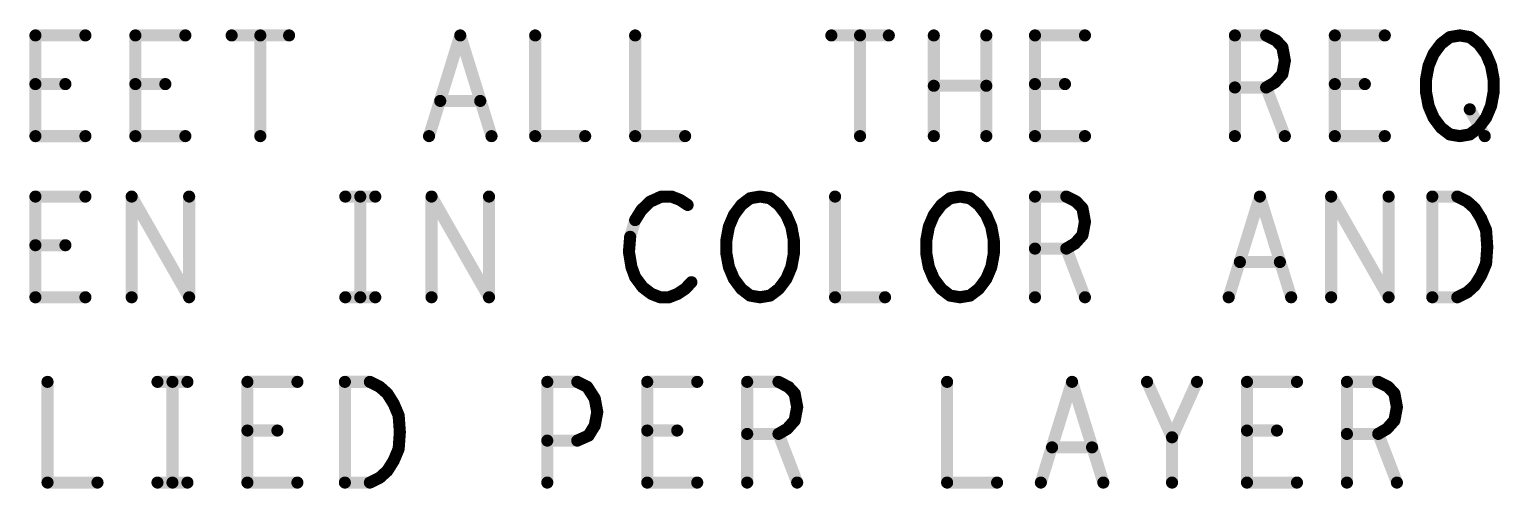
# Model space of a CAD drawing. Extents: x -14.2 to 19.9, y -5.2 to 16.9.
# Drawn here: x -8.034 to -6.21, y 13.299 to 13.869 of the extents above; entities that cross this region are included whole.
import ezdxf

# ---------------------------------------------------------------- set-up
doc = ezdxf.new("R2010")
doc.units = 0
doc.layers.get('0').update_dxf_attribs({"linetype": 'CONTINUOUS'})
doc.layers.add('FAB', color=2, linetype='CONTINUOUS')

# ---------------------------------------------------------------- blocks, each defined once
blk = doc.blocks.new('ROUND_105')
at = {"const_width": 0.0075}
blk.add_lwpolyline([(-0.00375, 0, 1), (0.00375, 0, 1)], format="xyb", close=True, dxfattribs=at)

msp = doc.modelspace()

# ---------------------------------------------------------------- linework, layer by layer
at = {"layer": 'FAB', "const_width": 0.015}
for points in [[(-8.0261, 13.7368), (-8.0261, 13.8618)], [(-8.0261, 13.8618), (-7.9641, 13.8618)], [(-7.9021, 13.7368), (-7.9021, 13.8618)], [(-7.9021, 13.8618), (-7.8401, 13.8618)], [(-7.7827, 13.8618), (-7.7114, 13.8618)], [(-7.7471, 13.8618), (-7.7471, 13.7368)], [(-7.5378, 13.7368), (-7.4991, 13.8618)], [(-7.4991, 13.8618), (-7.4603, 13.7368)], [(-7.4061, 13.8618), (-7.4061, 13.7368)], [(-7.2821, 13.8618), (-7.2821, 13.7368)], [(-7.0387, 13.8618), (-6.9674, 13.8618)], [(-7.0031, 13.8618), (-7.0031, 13.7368)], [(-6.9116, 13.7368), (-6.9116, 13.8618)], [(-6.8465, 13.8618), (-6.8465, 13.7368)], [(-6.7861, 13.7368), (-6.7861, 13.8618)], [(-6.7861, 13.8618), (-6.7241, 13.8618)], [(-6.5381, 13.7368), (-6.5381, 13.8618)], [(-6.5381, 13.8618), (-6.4993, 13.8618)], [(-6.4993, 13.8618), (-6.4869, 13.8555)], [(-6.4869, 13.8555), (-6.4792, 13.8472)], [(-6.4141, 13.7368), (-6.4141, 13.8618)], [(-6.4141, 13.8618), (-6.3521, 13.8618)], [(-6.2823, 13.8514), (-6.2715, 13.8597)], [(-6.2715, 13.8597), (-6.2591, 13.8618)], [(-6.2591, 13.8618), (-6.2467, 13.8597)], [(-6.2467, 13.8597), (-6.2358, 13.8514)], [(-6.4792, 13.8472), (-6.4761, 13.8305)], [(-6.2978, 13.8243), (-6.2916, 13.8389)], [(-6.2916, 13.8389), (-6.2823, 13.8514)], [(-6.2358, 13.8514), (-6.2265, 13.8389)], [(-6.2265, 13.8389), (-6.2203, 13.8243)], [(-6.4761, 13.8305), (-6.4792, 13.8139)], [(-6.3009, 13.8076), (-6.2978, 13.8243)], [(-6.2203, 13.8243), (-6.2172, 13.8076)], [(-7.9889, 13.8014), (-8.0261, 13.8014)], [(-7.8649, 13.8014), (-7.9021, 13.8014)], [(-6.8465, 13.7993), (-6.9116, 13.7993)], [(-6.7489, 13.8014), (-6.7861, 13.8014)], [(-6.4885, 13.8035), (-6.4993, 13.7972)], [(-6.4792, 13.8139), (-6.4885, 13.8035)], [(-6.3769, 13.8014), (-6.4141, 13.8014)], [(-6.3009, 13.791), (-6.3009, 13.8076)], [(-6.2172, 13.8076), (-6.2172, 13.791)], [(-6.4993, 13.7972), (-6.5381, 13.7972)], [(-6.4993, 13.7972), (-6.4761, 13.7368)], [(-6.2978, 13.7743), (-6.3009, 13.791)], [(-6.2172, 13.791), (-6.2203, 13.7743)], [(-7.4743, 13.7805), (-7.5239, 13.7805)], [(-6.2916, 13.7597), (-6.2978, 13.7743)], [(-6.2467, 13.7701), (-6.2281, 13.7368)], [(-6.2203, 13.7743), (-6.2265, 13.7597)], [(-6.2823, 13.7472), (-6.2916, 13.7597)], [(-6.2715, 13.7389), (-6.2823, 13.7472)], [(-6.2358, 13.7472), (-6.2467, 13.7389)], [(-6.2265, 13.7597), (-6.2358, 13.7472)], [(-7.9641, 13.7368), (-8.0261, 13.7368)], [(-7.8401, 13.7368), (-7.9021, 13.7368)], [(-7.4061, 13.7368), (-7.3441, 13.7368)], [(-7.2821, 13.7368), (-7.2201, 13.7368)], [(-6.7241, 13.7368), (-6.7861, 13.7368)], [(-6.3521, 13.7368), (-6.4141, 13.7368)], [(-6.2591, 13.7368), (-6.2715, 13.7389)], [(-6.2467, 13.7389), (-6.2591, 13.7368)], [(-8.0261, 13.5368), (-8.0261, 13.6618)], [(-8.0261, 13.6618), (-7.9641, 13.6618)], [(-7.9067, 13.5368), (-7.9067, 13.6618)], [(-7.9067, 13.6618), (-7.8354, 13.5368)], [(-7.8354, 13.5368), (-7.8354, 13.6618)], [(-7.6417, 13.6618), (-7.6045, 13.6618)], [(-7.6231, 13.6618), (-7.6231, 13.5368)], [(-7.5347, 13.5368), (-7.5347, 13.6618)], [(-7.5347, 13.6618), (-7.4634, 13.5368)], [(-7.4634, 13.5368), (-7.4634, 13.6618)], [(-7.2635, 13.6555), (-7.2743, 13.6451)], [(-7.2495, 13.6618), (-7.2635, 13.6555)], [(-7.2371, 13.6618), (-7.2495, 13.6618)], [(-7.2263, 13.6576), (-7.2371, 13.6618)], [(-7.217, 13.6514), (-7.2263, 13.6576)], [(-7.1503, 13.6514), (-7.1395, 13.6597)], [(-7.1395, 13.6597), (-7.1271, 13.6618)], [(-7.1271, 13.6618), (-7.1147, 13.6597)], [(-7.1147, 13.6597), (-7.1038, 13.6514)], [(-7.0341, 13.6618), (-7.0341, 13.5368)], [(-6.9023, 13.6514), (-6.8915, 13.6597)], [(-6.8915, 13.6597), (-6.8791, 13.6618)], [(-6.8791, 13.6618), (-6.8667, 13.6597)], [(-6.8667, 13.6597), (-6.8558, 13.6514)], [(-6.7861, 13.5368), (-6.7861, 13.6618)], [(-6.7861, 13.6618), (-6.7473, 13.6618)], [(-6.7473, 13.6618), (-6.7349, 13.6555)], [(-6.7349, 13.6555), (-6.7272, 13.6472)], [(-6.5458, 13.5368), (-6.5071, 13.6618)], [(-6.5071, 13.6618), (-6.4683, 13.5368)], [(-6.4187, 13.5368), (-6.4187, 13.6618)], [(-6.4187, 13.6618), (-6.3474, 13.5368)], [(-6.3474, 13.5368), (-6.3474, 13.6618)], [(-6.2932, 13.5368), (-6.2932, 13.6618)], [(-6.2932, 13.6618), (-6.2622, 13.6618)], [(-6.2622, 13.6618), (-6.2498, 13.6555)], [(-6.2498, 13.6555), (-6.2405, 13.6472)], [(-7.2743, 13.6451), (-7.2821, 13.6326)], [(-7.1658, 13.6243), (-7.1596, 13.6389)], [(-7.1596, 13.6389), (-7.1503, 13.6514)], [(-7.1038, 13.6514), (-7.0945, 13.6389)], [(-7.0945, 13.6389), (-7.0883, 13.6243)], [(-6.9178, 13.6243), (-6.9116, 13.6389)], [(-6.9116, 13.6389), (-6.9023, 13.6514)], [(-6.8558, 13.6514), (-6.8465, 13.6389)], [(-6.8465, 13.6389), (-6.8403, 13.6243)], [(-6.7272, 13.6472), (-6.7241, 13.6305)], [(-6.2405, 13.6472), (-6.2327, 13.6347)], [(-7.2821, 13.6326), (-7.2883, 13.6118)], [(-7.1689, 13.6076), (-7.1658, 13.6243)], [(-7.0883, 13.6243), (-7.0852, 13.6076)], [(-6.9209, 13.6076), (-6.9178, 13.6243)], [(-6.8403, 13.6243), (-6.8372, 13.6076)], [(-6.7241, 13.6305), (-6.7272, 13.6139)], [(-6.2327, 13.6347), (-6.2265, 13.6201)], [(-6.2265, 13.6201), (-6.225, 13.5993)], [(-7.9889, 13.6014), (-8.0261, 13.6014)], [(-7.2883, 13.6118), (-7.2898, 13.593)], [(-7.1689, 13.591), (-7.1689, 13.6076)], [(-7.0852, 13.6076), (-7.0852, 13.591)], [(-6.9209, 13.591), (-6.9209, 13.6076)], [(-6.8372, 13.6076), (-6.8372, 13.591)], [(-6.7365, 13.6035), (-6.7473, 13.5972)], [(-6.7272, 13.6139), (-6.7365, 13.6035)], [(-6.225, 13.5993), (-6.2265, 13.5785)], [(-7.2898, 13.593), (-7.2867, 13.5743)], [(-7.1658, 13.5743), (-7.1689, 13.591)], [(-7.0852, 13.591), (-7.0883, 13.5743)], [(-6.9178, 13.5743), (-6.9209, 13.591)], [(-6.8372, 13.591), (-6.8403, 13.5743)], [(-6.7473, 13.5972), (-6.7861, 13.5972)], [(-6.7473, 13.5972), (-6.7241, 13.5368)], [(-6.4823, 13.5805), (-6.5319, 13.5805)], [(-7.2867, 13.5743), (-7.2821, 13.5618)], [(-7.1596, 13.5597), (-7.1658, 13.5743)], [(-7.0883, 13.5743), (-7.0945, 13.5597)], [(-6.9116, 13.5597), (-6.9178, 13.5743)], [(-6.8403, 13.5743), (-6.8465, 13.5597)], [(-6.2327, 13.5639), (-6.2405, 13.5514)], [(-6.2265, 13.5785), (-6.2327, 13.5639)], [(-7.2821, 13.5618), (-7.2728, 13.5493)], [(-7.2728, 13.5493), (-7.2619, 13.541)], [(-7.2294, 13.541), (-7.2201, 13.5472)], [(-7.2201, 13.5472), (-7.2123, 13.5555)], [(-7.1503, 13.5472), (-7.1596, 13.5597)], [(-7.1395, 13.5389), (-7.1503, 13.5472)], [(-7.1038, 13.5472), (-7.1147, 13.5389)], [(-7.0945, 13.5597), (-7.1038, 13.5472)], [(-6.9023, 13.5472), (-6.9116, 13.5597)], [(-6.8915, 13.5389), (-6.9023, 13.5472)], [(-6.8558, 13.5472), (-6.8667, 13.5389)], [(-6.8465, 13.5597), (-6.8558, 13.5472)], [(-6.2405, 13.5514), (-6.2498, 13.543)], [(-7.9641, 13.5368), (-8.0261, 13.5368)], [(-7.6417, 13.5368), (-7.6045, 13.5368)], [(-7.2619, 13.541), (-7.2511, 13.5368)], [(-7.2511, 13.5368), (-7.2402, 13.5368)], [(-7.2402, 13.5368), (-7.2294, 13.541)], [(-7.1271, 13.5368), (-7.1395, 13.5389)], [(-7.1147, 13.5389), (-7.1271, 13.5368)], [(-7.0341, 13.5368), (-6.9721, 13.5368)], [(-6.8791, 13.5368), (-6.8915, 13.5389)], [(-6.8667, 13.5389), (-6.8791, 13.5368)], [(-6.2622, 13.5368), (-6.2932, 13.5368)], [(-6.2498, 13.543), (-6.2622, 13.5368)], [(-8.0111, 13.4318), (-8.0111, 13.3068)], [(-7.8747, 13.4318), (-7.8375, 13.4318)], [(-7.8561, 13.4318), (-7.8561, 13.3068)], [(-7.7631, 13.3068), (-7.7631, 13.4318)], [(-7.7631, 13.4318), (-7.7011, 13.4318)], [(-7.6422, 13.3068), (-7.6422, 13.4318)], [(-7.6422, 13.4318), (-7.6112, 13.4318)], [(-7.6112, 13.4318), (-7.5988, 13.4255)], [(-7.5988, 13.4255), (-7.5895, 13.4172)], [(-7.5895, 13.4172), (-7.5817, 13.4047)], [(-7.3911, 13.3068), (-7.3911, 13.4318)], [(-7.3911, 13.4318), (-7.3539, 13.4318)], [(-7.3539, 13.4318), (-7.3415, 13.4255)], [(-7.3415, 13.4255), (-7.3322, 13.411)], [(-7.2671, 13.3068), (-7.2671, 13.4318)], [(-7.2671, 13.4318), (-7.2051, 13.4318)], [(-7.1431, 13.3068), (-7.1431, 13.4318)], [(-7.1431, 13.4318), (-7.1043, 13.4318)], [(-7.1043, 13.4318), (-7.0919, 13.4255)], [(-7.0919, 13.4255), (-7.0842, 13.4172)], [(-7.0842, 13.4172), (-7.0811, 13.4005)], [(-6.8951, 13.4318), (-6.8951, 13.3068)], [(-6.7788, 13.3068), (-6.7401, 13.4318)], [(-6.7401, 13.4318), (-6.7013, 13.3068)], [(-6.6161, 13.363), (-6.6471, 13.4318)], [(-6.5851, 13.4318), (-6.6161, 13.363)], [(-6.5231, 13.3068), (-6.5231, 13.4318)], [(-6.5231, 13.4318), (-6.4611, 13.4318)], [(-6.3991, 13.3068), (-6.3991, 13.4318)], [(-6.3991, 13.4318), (-6.3603, 13.4318)], [(-6.3603, 13.4318), (-6.3479, 13.4255)], [(-6.3479, 13.4255), (-6.3402, 13.4172)], [(-6.3402, 13.4172), (-6.3371, 13.4005)], [(-7.5817, 13.4047), (-7.5755, 13.3901)], [(-7.3322, 13.411), (-7.3291, 13.3943)], [(-7.0811, 13.4005), (-7.0842, 13.3839)], [(-6.3371, 13.4005), (-6.3402, 13.3839)], [(-7.5755, 13.3901), (-7.574, 13.3693)], [(-7.3291, 13.3943), (-7.3322, 13.3776)], [(-7.0842, 13.3839), (-7.0935, 13.3735)], [(-6.3402, 13.3839), (-6.3495, 13.3735)], [(-7.7259, 13.3714), (-7.7631, 13.3714)], [(-7.574, 13.3693), (-7.5755, 13.3485)], [(-7.3399, 13.3651), (-7.3539, 13.3589)], [(-7.3322, 13.3776), (-7.3399, 13.3651)], [(-7.2299, 13.3714), (-7.2671, 13.3714)], [(-7.1043, 13.3672), (-7.1431, 13.3672)], [(-7.0935, 13.3735), (-7.1043, 13.3672)], [(-7.1043, 13.3672), (-7.0811, 13.3068)], [(-6.6161, 13.3068), (-6.6161, 13.363)], [(-6.4859, 13.3714), (-6.5231, 13.3714)], [(-6.3603, 13.3672), (-6.3991, 13.3672)], [(-6.3495, 13.3735), (-6.3603, 13.3672)], [(-6.3603, 13.3672), (-6.3371, 13.3068)], [(-7.5755, 13.3485), (-7.5817, 13.3339)], [(-7.3539, 13.3589), (-7.3911, 13.3589)], [(-6.7153, 13.3505), (-6.7649, 13.3505)], [(-7.5817, 13.3339), (-7.5895, 13.3214)], [(-8.0111, 13.3068), (-7.9491, 13.3068)], [(-7.8747, 13.3068), (-7.8375, 13.3068)], [(-7.7011, 13.3068), (-7.7631, 13.3068)], [(-7.6112, 13.3068), (-7.6422, 13.3068)], [(-7.5988, 13.313), (-7.6112, 13.3068)], [(-7.5895, 13.3214), (-7.5988, 13.313)], [(-7.2051, 13.3068), (-7.2671, 13.3068)], [(-6.8951, 13.3068), (-6.8331, 13.3068)], [(-6.4611, 13.3068), (-6.5231, 13.3068)]]:
    msp.add_lwpolyline(points, dxfattribs=at)

# ---------------------------------------------------------------- block references
at = {"layer": 'FAB'}
for p in [(-8.0261, 13.8618), (-8.0261, 13.8618), (-7.9641, 13.8618), (-7.9021, 13.8618), (-7.9021, 13.8618), (-7.8401, 13.8618), (-7.7827, 13.8618), (-7.7471, 13.8618), (-7.7114, 13.8618), (-7.4991, 13.8618), (-7.4991, 13.8618), (-7.4061, 13.8618), (-7.2821, 13.8618), (-7.0387, 13.8618), (-7.0031, 13.8618), (-6.9674, 13.8618), (-6.9116, 13.8618), (-6.8465, 13.8618), (-6.7861, 13.8618), (-6.7861, 13.8618), (-6.7241, 13.8618), (-6.5381, 13.8618), (-6.5381, 13.8618), (-6.4993, 13.8618), (-6.4993, 13.8618), (-6.4869, 13.8555), (-6.4869, 13.8555), (-6.4141, 13.8618), (-6.4141, 13.8618), (-6.3521, 13.8618), (-6.2715, 13.8597), (-6.2715, 13.8597), (-6.2591, 13.8618), (-6.2591, 13.8618), (-6.2467, 13.8597), (-6.2467, 13.8597), (-6.4792, 13.8472), (-6.4792, 13.8472), (-6.2916, 13.8389), (-6.2916, 13.8389), (-6.2823, 13.8514), (-6.2823, 13.8514), (-6.2358, 13.8514), (-6.2358, 13.8514), (-6.2265, 13.8389), (-6.2265, 13.8389), (-6.4761, 13.8305), (-6.4761, 13.8305), (-6.2978, 13.8243), (-6.2978, 13.8243), (-6.2203, 13.8243), (-6.2203, 13.8243), (-8.0261, 13.8014), (-7.9889, 13.8014), (-7.9021, 13.8014), (-7.8649, 13.8014), (-6.9116, 13.7993), (-6.8465, 13.7993), (-6.7861, 13.8014), (-6.7489, 13.8014), (-6.4885, 13.8035), (-6.4885, 13.8035), (-6.4792, 13.8139), (-6.4792, 13.8139), (-6.4141, 13.8014), (-6.3769, 13.8014), (-6.3009, 13.8076), (-6.3009, 13.8076), (-6.2172, 13.8076), (-6.2172, 13.8076), (-6.5381, 13.7972), (-6.4993, 13.7972), (-6.4993, 13.7972), (-6.4993, 13.7972), (-6.3009, 13.791), (-6.3009, 13.791), (-6.2172, 13.791), (-6.2172, 13.791), (-7.5239, 13.7805), (-7.4743, 13.7805), (-6.2978, 13.7743), (-6.2978, 13.7743), (-6.2467, 13.7701), (-6.2203, 13.7743), (-6.2203, 13.7743), (-6.2916, 13.7597), (-6.2916, 13.7597), (-6.2823, 13.7472), (-6.2823, 13.7472), (-6.2358, 13.7472), (-6.2358, 13.7472), (-6.2265, 13.7597), (-6.2265, 13.7597), (-8.0261, 13.7368), (-8.0261, 13.7368), (-7.9641, 13.7368), (-7.9021, 13.7368), (-7.9021, 13.7368), (-7.8401, 13.7368), (-7.7471, 13.7368), (-7.5378, 13.7368), (-7.4603, 13.7368), (-7.4061, 13.7368), (-7.4061, 13.7368), (-7.3441, 13.7368), (-7.2821, 13.7368), (-7.2821, 13.7368), (-7.2201, 13.7368), (-7.0031, 13.7368), (-6.9116, 13.7368), (-6.8465, 13.7368), (-6.7861, 13.7368), (-6.7861, 13.7368), (-6.7241, 13.7368), (-6.5381, 13.7368), (-6.4761, 13.7368), (-6.4141, 13.7368), (-6.4141, 13.7368), (-6.3521, 13.7368), (-6.2715, 13.7389), (-6.2715, 13.7389), (-6.2591, 13.7368), (-6.2591, 13.7368), (-6.2467, 13.7389), (-6.2467, 13.7389), (-6.2281, 13.7368), (-8.0261, 13.6618), (-8.0261, 13.6618), (-7.9641, 13.6618), (-7.9067, 13.6618), (-7.9067, 13.6618), (-7.8354, 13.6618), (-7.6417, 13.6618), (-7.6231, 13.6618), (-7.6045, 13.6618), (-7.5347, 13.6618), (-7.5347, 13.6618), (-7.4634, 13.6618), (-7.2635, 13.6555), (-7.2635, 13.6555), (-7.2495, 13.6618), (-7.2495, 13.6618), (-7.2371, 13.6618), (-7.2371, 13.6618), (-7.2263, 13.6576), (-7.2263, 13.6576), (-7.1395, 13.6597), (-7.1395, 13.6597), (-7.1271, 13.6618), (-7.1271, 13.6618), (-7.1147, 13.6597), (-7.1147, 13.6597), (-7.0341, 13.6618), (-6.8915, 13.6597), (-6.8915, 13.6597), (-6.8791, 13.6618), (-6.8791, 13.6618), (-6.8667, 13.6597), (-6.8667, 13.6597), (-6.7861, 13.6618), (-6.7861, 13.6618), (-6.7473, 13.6618), (-6.7473, 13.6618), (-6.7349, 13.6555), (-6.7349, 13.6555), (-6.5071, 13.6618), (-6.5071, 13.6618), (-6.4187, 13.6618), (-6.4187, 13.6618), (-6.3474, 13.6618), (-6.2932, 13.6618), (-6.2932, 13.6618), (-6.2622, 13.6618), (-6.2622, 13.6618), (-6.2498, 13.6555), (-6.2498, 13.6555), (-7.2743, 13.6451), (-7.2743, 13.6451), (-7.217, 13.6514), (-7.1596, 13.6389), (-7.1596, 13.6389), (-7.1503, 13.6514), (-7.1503, 13.6514), (-7.1038, 13.6514), (-7.1038, 13.6514), (-7.0945, 13.6389), (-7.0945, 13.6389), (-6.9116, 13.6389), (-6.9116, 13.6389), (-6.9023, 13.6514), (-6.9023, 13.6514), (-6.8558, 13.6514), (-6.8558, 13.6514), (-6.8465, 13.6389), (-6.8465, 13.6389), (-6.7272, 13.6472), (-6.7272, 13.6472), (-6.2405, 13.6472), (-6.2405, 13.6472), (-7.2821, 13.6326), (-7.2821, 13.6326), (-7.1658, 13.6243), (-7.1658, 13.6243), (-7.0883, 13.6243), (-7.0883, 13.6243), (-6.9178, 13.6243), (-6.9178, 13.6243), (-6.8403, 13.6243), (-6.8403, 13.6243), (-6.7241, 13.6305), (-6.7241, 13.6305), (-6.2327, 13.6347), (-6.2327, 13.6347), (-6.2265, 13.6201), (-6.2265, 13.6201), (-8.0261, 13.6014), (-7.9889, 13.6014), (-7.2883, 13.6118), (-7.2883, 13.6118), (-7.1689, 13.6076), (-7.1689, 13.6076), (-7.0852, 13.6076), (-7.0852, 13.6076), (-6.9209, 13.6076), (-6.9209, 13.6076), (-6.8372, 13.6076), (-6.8372, 13.6076), (-6.7365, 13.6035), (-6.7365, 13.6035), (-6.7272, 13.6139), (-6.7272, 13.6139), (-6.225, 13.5993), (-6.225, 13.5993), (-7.2898, 13.593), (-7.2898, 13.593), (-7.1689, 13.591), (-7.1689, 13.591), (-7.0852, 13.591), (-7.0852, 13.591), (-6.9209, 13.591), (-6.9209, 13.591), (-6.8372, 13.591), (-6.8372, 13.591), (-6.7861, 13.5972), (-6.7473, 13.5972), (-6.7473, 13.5972), (-6.7473, 13.5972), (-6.5319, 13.5805), (-6.4823, 13.5805), (-7.2867, 13.5743), (-7.2867, 13.5743), (-7.1658, 13.5743), (-7.1658, 13.5743), (-7.0883, 13.5743), (-7.0883, 13.5743), (-6.9178, 13.5743), (-6.9178, 13.5743), (-6.8403, 13.5743), (-6.8403, 13.5743), (-6.2327, 13.5639), (-6.2327, 13.5639), (-6.2265, 13.5785), (-6.2265, 13.5785), (-7.2821, 13.5618), (-7.2821, 13.5618), (-7.2728, 13.5493), (-7.2728, 13.5493), (-7.2201, 13.5472), (-7.2201, 13.5472), (-7.2123, 13.5555), (-7.1596, 13.5597), (-7.1596, 13.5597), (-7.1503, 13.5472), (-7.1503, 13.5472), (-7.1038, 13.5472), (-7.1038, 13.5472), (-7.0945, 13.5597), (-7.0945, 13.5597), (-6.9116, 13.5597), (-6.9116, 13.5597), (-6.9023, 13.5472), (-6.9023, 13.5472), (-6.8558, 13.5472), (-6.8558, 13.5472), (-6.8465, 13.5597), (-6.8465, 13.5597), (-6.2405, 13.5514), (-6.2405, 13.5514), (-8.0261, 13.5368), (-8.0261, 13.5368), (-7.9641, 13.5368), (-7.9067, 13.5368), (-7.8354, 13.5368), (-7.8354, 13.5368), (-7.6417, 13.5368), (-7.6231, 13.5368), (-7.6045, 13.5368), (-7.5347, 13.5368), (-7.4634, 13.5368), (-7.4634, 13.5368), (-7.2619, 13.541), (-7.2619, 13.541), (-7.2511, 13.5368), (-7.2511, 13.5368), (-7.2402, 13.5368), (-7.2402, 13.5368), (-7.2294, 13.541), (-7.2294, 13.541), (-7.1395, 13.5389), (-7.1395, 13.5389), (-7.1271, 13.5368), (-7.1271, 13.5368), (-7.1147, 13.5389), (-7.1147, 13.5389), (-7.0341, 13.5368), (-7.0341, 13.5368), (-6.9721, 13.5368), (-6.8915, 13.5389), (-6.8915, 13.5389), (-6.8791, 13.5368), (-6.8791, 13.5368), (-6.8667, 13.5389), (-6.8667, 13.5389), (-6.7861, 13.5368), (-6.7241, 13.5368), (-6.5458, 13.5368), (-6.4683, 13.5368), (-6.4187, 13.5368), (-6.3474, 13.5368), (-6.3474, 13.5368), (-6.2932, 13.5368), (-6.2932, 13.5368), (-6.2622, 13.5368), (-6.2622, 13.5368), (-6.2498, 13.543), (-6.2498, 13.543), (-8.0111, 13.4318), (-7.8747, 13.4318), (-7.8561, 13.4318), (-7.8375, 13.4318), (-7.7631, 13.4318), (-7.7631, 13.4318), (-7.7011, 13.4318), (-7.6422, 13.4318), (-7.6422, 13.4318), (-7.6112, 13.4318), (-7.6112, 13.4318), (-7.5988, 13.4255), (-7.5988, 13.4255), (-7.5895, 13.4172), (-7.5895, 13.4172), (-7.3911, 13.4318), (-7.3911, 13.4318), (-7.3539, 13.4318), (-7.3539, 13.4318), (-7.3415, 13.4255), (-7.3415, 13.4255), (-7.2671, 13.4318), (-7.2671, 13.4318), (-7.2051, 13.4318), (-7.1431, 13.4318), (-7.1431, 13.4318), (-7.1043, 13.4318), (-7.1043, 13.4318), (-7.0919, 13.4255), (-7.0919, 13.4255), (-7.0842, 13.4172), (-7.0842, 13.4172), (-6.8951, 13.4318), (-6.7401, 13.4318), (-6.7401, 13.4318), (-6.6471, 13.4318), (-6.5851, 13.4318), (-6.5231, 13.4318), (-6.5231, 13.4318), (-6.4611, 13.4318), (-6.3991, 13.4318), (-6.3991, 13.4318), (-6.3603, 13.4318), (-6.3603, 13.4318), (-6.3479, 13.4255), (-6.3479, 13.4255), (-6.3402, 13.4172), (-6.3402, 13.4172), (-7.5817, 13.4047), (-7.5817, 13.4047), (-7.3322, 13.411), (-7.3322, 13.411), (-7.0811, 13.4005), (-7.0811, 13.4005), (-6.3371, 13.4005), (-6.3371, 13.4005), (-7.5755, 13.3901), (-7.5755, 13.3901), (-7.3291, 13.3943), (-7.3291, 13.3943), (-7.0842, 13.3839), (-7.0842, 13.3839), (-6.3402, 13.3839), (-6.3402, 13.3839), (-7.7631, 13.3714), (-7.7259, 13.3714), (-7.574, 13.3693), (-7.574, 13.3693), (-7.3399, 13.3651), (-7.3399, 13.3651), (-7.3322, 13.3776), (-7.3322, 13.3776), (-7.2671, 13.3714), (-7.2299, 13.3714), (-7.1431, 13.3672), (-7.1043, 13.3672), (-7.1043, 13.3672), (-7.1043, 13.3672), (-7.0935, 13.3735), (-7.0935, 13.3735), (-6.6161, 13.363), (-6.6161, 13.363), (-6.6161, 13.363), (-6.5231, 13.3714), (-6.4859, 13.3714), (-6.3991, 13.3672), (-6.3603, 13.3672), (-6.3603, 13.3672), (-6.3603, 13.3672), (-6.3495, 13.3735), (-6.3495, 13.3735), (-7.5755, 13.3485), (-7.5755, 13.3485), (-7.3911, 13.3589), (-7.3539, 13.3589), (-7.3539, 13.3589), (-6.7649, 13.3505), (-6.7153, 13.3505), (-7.5817, 13.3339), (-7.5817, 13.3339), (-8.0111, 13.3068), (-8.0111, 13.3068), (-7.9491, 13.3068), (-7.8747, 13.3068), (-7.8561, 13.3068), (-7.8375, 13.3068), (-7.7631, 13.3068), (-7.7631, 13.3068), (-7.7011, 13.3068), (-7.6422, 13.3068), (-7.6422, 13.3068), (-7.6112, 13.3068), (-7.6112, 13.3068), (-7.5988, 13.313), (-7.5988, 13.313), (-7.5895, 13.3214), (-7.5895, 13.3214), (-7.3911, 13.3068), (-7.2671, 13.3068), (-7.2671, 13.3068), (-7.2051, 13.3068), (-7.1431, 13.3068), (-7.0811, 13.3068), (-6.8951, 13.3068), (-6.8951, 13.3068), (-6.8331, 13.3068), (-6.7788, 13.3068), (-6.7013, 13.3068), (-6.6161, 13.3068), (-6.5231, 13.3068), (-6.5231, 13.3068), (-6.4611, 13.3068), (-6.3991, 13.3068), (-6.3371, 13.3068)]:
    msp.add_blockref('ROUND_105', p, dxfattribs=at)

doc.saveas('drawing.dxf')
